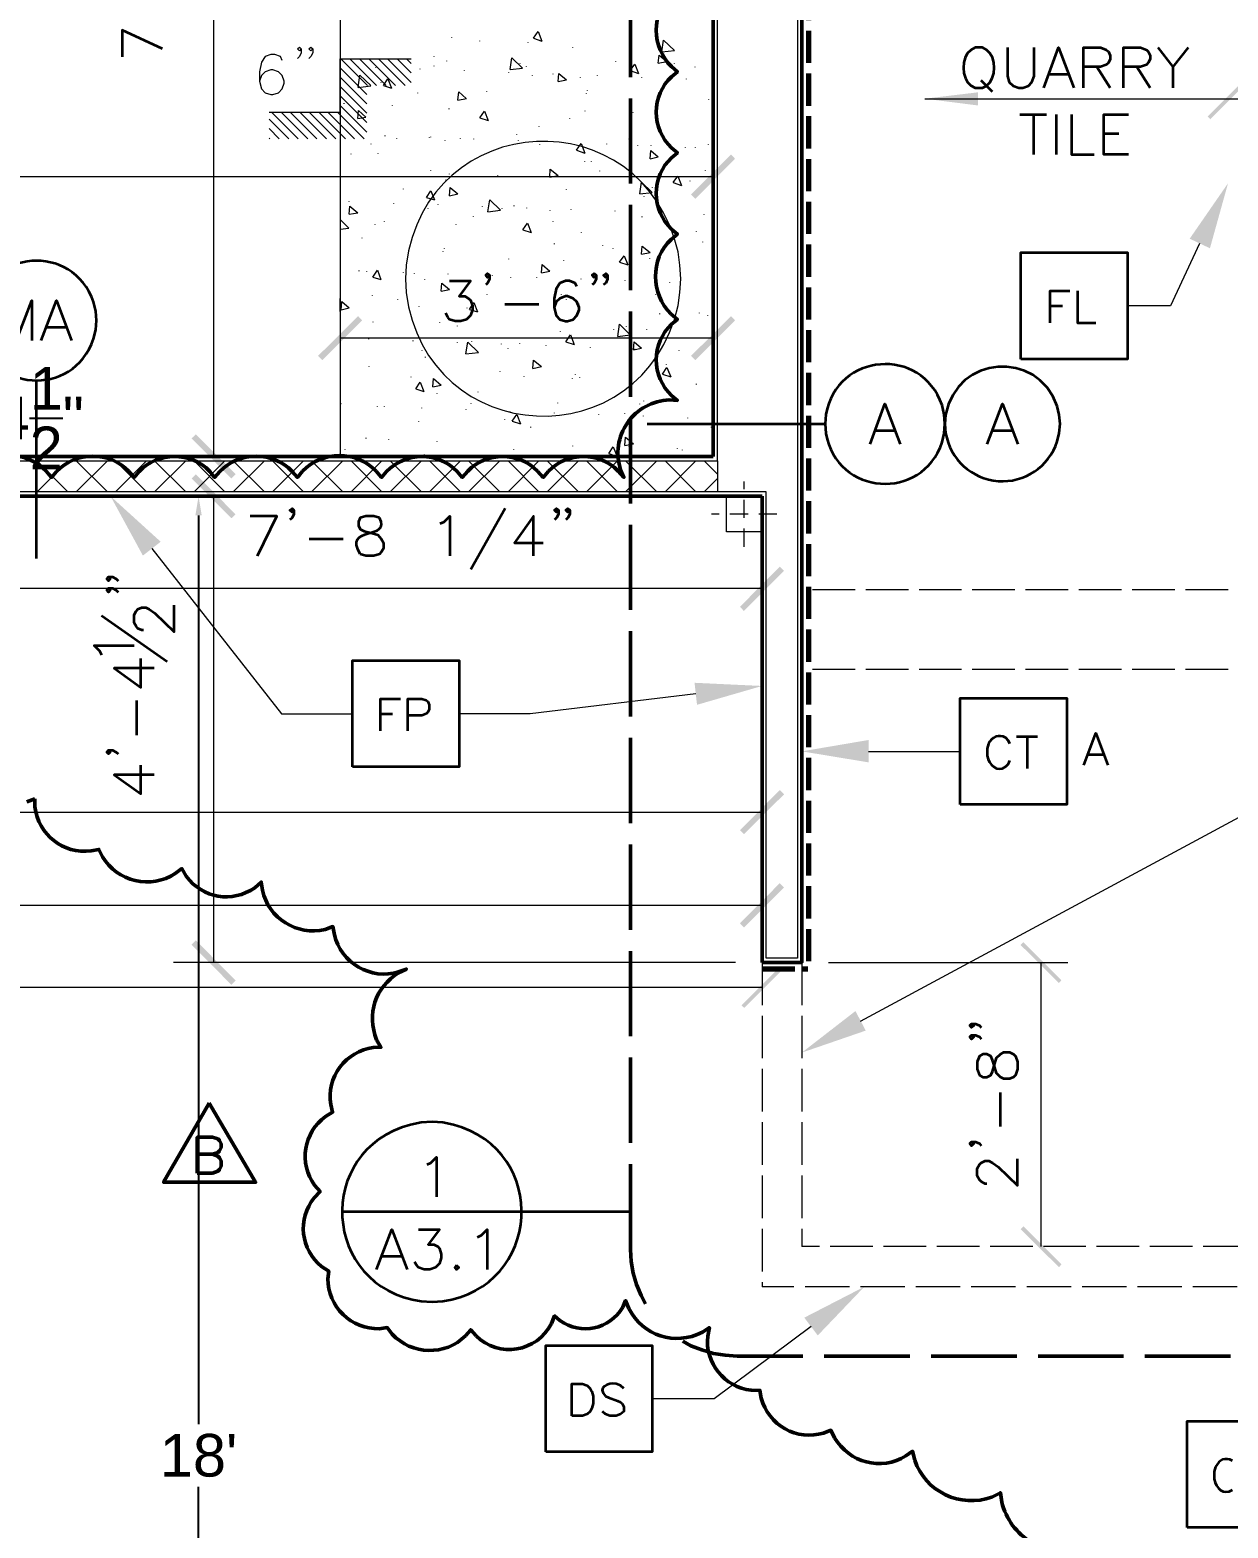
# Model space of a CAD drawing. Header units: inches. Extents: x 5 to 516, y -193 to 129.
# Drawn here: x 210.75 to 221.99, y 47.3 to 61.36 of the extents above; entities that cross this region are included whole.
import ezdxf

# ---------------------------------------------------------------- set-up
doc = ezdxf.new("R2010")
doc.units = ezdxf.units.IN
doc.header["$MEASUREMENT"] = 0
doc.linetypes.add('PDF_IMPORT', pattern=[1, 0.8, -0.2])
for name, color, linetype in [('Highlight', 210, 'Continuous'), ('PDF2_Geometry', 7, 'Continuous'), ('PDF2_Solid Fills', 7, 'Continuous')]:
    doc.layers.add(name, color=color, linetype=linetype)
doc.styles.get("Standard").update_dxf_attribs({"font": 'arial.ttf'})
doc.dimstyles.get("Standard").update_dxf_attribs({"dimtxt": 0.4, "dimasz": 0.18, "dimexe": 0.18, "dimexo": 0.0625, "dimgap": 0.09, "dimtad": 0, "dimtih": 1, "dimtoh": 1, "dimdec": 4, "dimlfac": 12, "dimzin": 0, "dimdsep": 46, "dimlunit": 4, "dimtxsty": 'Standard', "dimcen": 0.09, "dimadec": 3, "dimazin": 0, "dimtfac": 1, "dimtdec": 4, "dimtofl": 0, "dimtmove": 0, "dimatfit": 3, "dimfxl": 1, "dimtolj": 1, "dimtzin": 0, "dimarcsym": 0})

# ---------------------------------------------------------------- blocks, each defined once
blk = doc.blocks.new('*D99')
at = {"layer": 'Defpoints', "color": 0, "transparency": 16777216}
for p in [(211.267, 56.983), (212.331, 56.983), (212.331, 38.983)]:
    blk.add_point(p, dxfattribs=at)
at = {"layer": 'Highlight', "color": 0, "lineweight": -2, "transparency": 16777216}
for p, q in [((211.33, 56.983), (212.511, 56.983)), ((212.331, 56.803), (212.331, 48.278)), ((212.331, 39.163), (212.331, 47.689)), ((212.394, 38.983), (212.511, 38.983))]:
    blk.add_line(p, q, dxfattribs=at)
at = {"layer": 'Highlight', "color": 0, "transparency": 16777216}
for points in [[(212.301, 56.803), (212.361, 56.803), (212.331, 56.983)], [(212.301, 39.163), (212.361, 39.163), (212.331, 38.983)]]:
    blk.add_solid(points, dxfattribs=at)
at = {"layer": 'Highlight', "color": 0, "transparency": 16777216, "insert": (212.331, 47.983), "char_height": 0.4, "attachment_point": 5}
blk.add_mtext("\\A1;18'", dxfattribs=at)
blk = doc.blocks.new('*D100')
at = {"layer": 'Defpoints', "color": 0, "transparency": 16777216}
for p in [(210.191, 57.357), (210.191, 57.357), (210.191, 56.983)]:
    blk.add_point(p, dxfattribs=at)
at = {"layer": 'Highlight', "color": 0, "lineweight": -2, "transparency": 16777216}
for p, q in [((210.191, 57.537), (210.191, 57.717)), ((210.191, 57.717), (210.371, 57.717)), ((210.253, 57.357), (210.371, 57.357)), ((210.253, 56.983), (210.371, 56.983)), ((210.191, 56.803), (210.191, 56.623))]:
    blk.add_line(p, q, dxfattribs=at)
at = {"layer": 'Highlight', "color": 0, "transparency": 16777216}
for points in [[(210.161, 57.537), (210.221, 57.537), (210.191, 57.357)], [(210.161, 56.803), (210.221, 56.803), (210.191, 56.983)]]:
    blk.add_solid(points, dxfattribs=at)
at = {"layer": 'Highlight', "color": 0, "transparency": 16777216, "insert": (210.845, 57.717), "char_height": 0.4, "attachment_point": 5}
blk.add_mtext('\\A1;4{\\H1x;\\S1/2;}"', dxfattribs=at)

msp = doc.modelspace()

# ---------------------------------------------------------------- hatches: boundary and pattern name
at = {"layer": 'PDF2_Solid Fills', "transparency": 33554559}
for points in [[(221.8253487, 60.520082), (222.1853476, 60.8800796), (222.1586809, 60.9034129), (221.8020153, 60.5467487)], [(213.8653464, 58.633416), (213.8286797, 58.673416), (213.8286778, 58.6734144), (213.4520111, 58.300081), (213.4920111, 58.260081), (213.492013, 58.2600827)], [(217.4120115, 52.9767485), (217.4486781, 52.9367485), (217.44868, 52.9367501), (217.8253467, 53.3134168), (217.7853467, 53.3534168), (217.7853448, 53.3534152)]]:
    msp.add_hatch(color=256, dxfattribs=at).paths.add_polyline_path(points)

# ---------------------------------------------------------------- linework, layer by layer
at = {"layer": 'PDF2_Geometry', "lineweight": 9}
for points in [[(193.2120109, 57.3167486), (217.2020132, 57.3167486), (217.2020132, 64.4000825), (199.7420115, 64.4000825), (199.7420115, 82.3600838)], [(217.9520099, 64.1200803), (217.9520099, 52.6500782), (217.6586766, 52.6500782), (217.6586766, 57.0234136), (193.2120079, 57.0234136)], [(217.2020098, 57.3167486), (217.2020098, 57.0234152)]]:
    msp.add_lwpolyline(points, dxfattribs=at)
at = {"layer": 'PDF2_Geometry', "linetype": 'PDF_IMPORT', "lineweight": 50, "ltscale": 1}
msp.add_lwpolyline([(216.3853458, 49.9167473), (216.3853458, 70.0434164)], dxfattribs=at)
at = {"layer": 'PDF2_Geometry', "lineweight": 50}
for points in [[(217.992015, 68.546749), (217.5553483, 68.546749), (217.5553483, 64.160082), (217.992015, 64.160082), (217.992015, 52.6100815), (217.6186817, 52.6100815)], [(217.1586816, 57.3567503), (217.1586816, 64.3600841)], [(193.2120109, 57.3567503), (217.15868, 57.3567503)], [(210.9986775, 57.2167475), (210.952011, 57.1600815), (210.9020113, 57.2200807)], [(211.7720116, 57.2167475), (211.7253443, 57.1600815), (211.6786778, 57.2167475)], [(215.6153449, 57.2200807), (215.5653452, 57.1600815), (215.5120115, 57.2200807)], [(217.6186765, 56.9834152), (193.2120075, 56.9834152)], [(217.6186765, 52.6100832), (217.6186765, 56.9834169)], [(210.7186778, 54.116748), (210.7953448, 54.1434136)], [(210.7953456, 54.1434153), (210.7953456, 54.0700819)], [(212.8586791, 53.3100819), (212.9186792, 53.3634152), (212.9320124, 53.2867485)], [(213.5186792, 52.9200818), (213.5920125, 52.9467484), (213.6053459, 52.8700818)], [(217.992015, 52.6100832), (217.6186817, 52.6100832)], [(214.2086792, 52.5200818), (214.2820124, 52.5467485), (214.2086792, 52.5134151)], [(212.3186815, 50.6334154), (212.3186815, 50.9700821), (212.4620149, 50.9700821), (212.5120149, 50.9534154), (212.5286815, 50.9400821), (212.5420149, 50.9067487), (212.5420149, 50.8734154), (212.5286815, 50.8434154), (212.5120149, 50.8267487), (212.4620149, 50.8100821), (212.3186815, 50.8100821)], [(212.4620124, 50.8100817), (212.5120124, 50.793415), (212.5286791, 50.7767483), (212.5420124, 50.7467483), (212.5420124, 50.6967483), (212.5286791, 50.6667483), (212.5120124, 50.6500816), (212.4620124, 50.633415), (212.3186791, 50.633415)], [(216.3853458, 49.9167473), (216.3920125, 49.803414), (216.4086791, 49.6934139), (216.4420125, 49.5867473), (216.4853458, 49.4834139), (216.5253458, 49.4067473)], [(216.3120129, 49.376748), (216.3386793, 49.4367482), (216.3686794, 49.3634148)], [(215.6420126, 49.223415), (215.6720126, 49.2934147), (215.7220127, 49.2500814)], [(214.835346, 49.106748), (214.8853461, 49.1634149), (214.9353458, 49.106748)], [(216.8753496, 49.0567483), (216.9520163, 49.013415), (217.0553496, 48.973415), (217.1620163, 48.9400816), (217.2720163, 48.923415), (217.3853497, 48.9167483)], [(217.0586793, 49.1400816), (217.1253462, 49.1834149), (217.1086794, 49.1034148)], [(218.9686793, 47.9800813), (219.0320127, 48.0234145), (219.0520127, 47.9400812)]]:
    msp.add_lwpolyline(points, dxfattribs=at)
at = {"layer": 'PDF2_Geometry', "lineweight": 15}
for points in [[(212.4720154, 64.3600807), (212.4720154, 57.3567469)], [(214.7086828, 61.2834135), (214.7086828, 61.2867469)], [(215.4753471, 61.2800845), (215.5186804, 61.3434179), (215.5520137, 61.2534179)], [(213.2953458, 61.180081), (213.2786791, 61.1634143), (213.2586791, 61.180081), (213.2786791, 61.1967477), (213.2953458, 61.180081), (213.2953458, 61.1434143), (213.2786791, 61.110081), (213.2586791, 61.090081)], [(213.4020149, 61.180081), (213.3853483, 61.1634143), (213.3653483, 61.180081), (213.3853483, 61.1967477), (213.4020149, 61.180081), (213.4020149, 61.1434143), (213.3853483, 61.110081), (213.3653483, 61.090081)], [(214.9720156, 61.2534181), (214.9720156, 61.2567515)], [(215.4253441, 61.2400853), (215.4253441, 61.2434187)], [(215.4753454, 61.2800837), (215.5520121, 61.253417)], [(215.8420108, 61.1934138), (215.8420108, 61.1967471)], [(216.6486786, 61.213413), (216.6486786, 61.2167463)], [(216.6786808, 61.1534154), (216.7986808, 61.1667487)], [(216.6786835, 61.1534143), (216.6953502, 61.2634143), (216.7986835, 61.1667477)], [(213.1153463, 61.0734187), (213.0986797, 61.1100853), (213.0453463, 61.126752), (213.0086797, 61.126752), (212.9553463, 61.1100853), (212.922013, 61.056752), (212.902013, 60.966752), (212.902013, 60.876752), (212.922013, 60.806752), (212.9553463, 60.7700853), (213.0086797, 60.7534186), (213.0286797, 60.7534186), (213.082013, 60.7700853), (213.1153463, 60.806752), (213.1353463, 60.8600853), (213.1353463, 60.876752), (213.1153463, 60.9300853), (213.082013, 60.966752), (213.0286797, 60.9834186), (213.0086797, 60.9834186), (212.9553463, 60.966752), (212.922013, 60.9300853), (212.902013, 60.876752)], [(212.9920146, 60.5867514), (213.6586813, 60.5867514), (213.6586813, 61.0867514), (214.3253481, 61.0867514)], [(213.9086814, 60.7534181), (213.6586813, 61.0034181)], [(213.9153478, 60.8367514), (213.6653477, 61.0867514)], [(214.0020109, 60.8367514), (213.7520109, 61.0867514)], [(213.825348, 61.0167509), (213.825348, 61.0200842)], [(214.0920106, 60.8367514), (213.8420106, 61.0867514)], [(214.1786806, 60.8367514), (213.9286806, 61.0867514)], [(213.9953445, 61.0034181), (213.9953445, 61.0067514)], [(214.2686803, 60.8367514), (214.0186803, 61.0867514)], [(214.3253481, 60.8667468), (214.105348, 61.0867468)], [(214.3253481, 60.9567533), (214.1953481, 61.0867533)], [(214.3253481, 61.0434165), (214.2820147, 61.0867498)], [(214.5420161, 61.1100804), (214.5420161, 61.1134138)], [(214.5420161, 61.0200807), (214.5420161, 61.023414)], [(214.6620112, 61.0667523), (214.6620112, 61.0700856)], [(215.2553435, 60.9867476), (215.2720102, 61.0967477), (215.3720102, 61.000081)], [(215.3486771, 61.0400867), (215.3486771, 61.04342)], [(215.4086815, 61.0134143), (215.4086815, 61.0167476)], [(216.2453447, 61.0600791), (216.2453447, 61.0634124)], [(216.3820108, 60.9767501), (216.4253442, 61.0367501), (216.4586775, 60.9500834)], [(216.6453485, 61.0467533), (216.6520152, 61.12342), (216.7253485, 61.06342)], [(216.6453488, 61.0467463), (216.7253488, 61.063413)], [(216.7986759, 61.0434165), (216.7986759, 61.0467498)], [(216.9920149, 61.0100845), (216.9920149, 61.0134178)], [(213.9086814, 60.6667482), (213.6586813, 60.9167482)], [(213.8286805, 60.8200842), (213.8453472, 60.9334176), (213.9486806, 60.8367509)], [(214.0453459, 60.863417), (214.0453459, 60.8667503)], [(214.0653467, 60.8367522), (214.10868, 60.9000856), (214.1420134, 60.8134189)], [(214.4120112, 60.9900853), (214.4120112, 60.9934186)], [(214.8253481, 60.9734159), (214.8253481, 60.9767493)], [(215.2420148, 60.9600831), (215.2420148, 60.9634165)], [(215.2553476, 60.9867487), (215.3720143, 61.0000821)], [(215.4653425, 60.9267512), (215.4653425, 60.9300845)], [(215.6586815, 60.9434138), (215.6586815, 60.9467471)], [(215.705346, 60.8734135), (215.7120127, 60.9500802), (215.785346, 60.8900802)], [(215.7053463, 60.87342), (215.7853463, 60.8900867)], [(215.9153479, 60.9100818), (215.9153479, 60.9134151)], [(216.0753482, 60.930081), (216.0753482, 60.9334143)], [(216.3820092, 60.9767457), (216.4586759, 60.9500791)], [(216.4920149, 60.9134184), (216.4920149, 60.9167517)], [(216.9086816, 60.896749), (216.9086816, 60.9000823)], [(213.9086814, 60.5767484), (213.6586813, 60.8267484)], [(213.9086814, 60.4900853), (213.6586813, 60.7400853)], [(213.8286778, 60.820082), (213.9486778, 60.8334154)], [(214.0653451, 60.8367514), (214.1420117, 60.8134181)], [(214.3886822, 60.7667509), (214.3886822, 60.7700842)], [(214.7653435, 60.7000804), (214.7720102, 60.7767471), (214.8420102, 60.7167471)], [(215.035343, 60.7800837), (215.035343, 60.783417)], [(215.9720157, 60.7634143), (215.9720157, 60.7667476)], [(215.9820119, 60.7900867), (215.9820119, 60.79342)], [(213.2653436, 60.3367514), (213.0153436, 60.5867514)], [(213.3553434, 60.3367514), (213.1053434, 60.5867514)], [(213.4420133, 60.3367514), (213.1920133, 60.5867514)], [(213.532013, 60.3367514), (213.282013, 60.5867514)], [(213.6186762, 60.3367514), (213.3686762, 60.5867514)], [(213.7086827, 60.3367514), (213.4586827, 60.5867514)], [(213.7953459, 60.3367514), (213.5453458, 60.5867514)], [(213.8853456, 60.3367514), (213.6353456, 60.5867514)], [(213.9086814, 60.4000855), (213.6586813, 60.6500856)], [(213.6986797, 60.6667482), (213.6986797, 60.6700815)], [(213.8253478, 60.5267473), (213.8320144, 60.603414), (213.9020144, 60.5400807)], [(214.152015, 60.6500856), (214.152015, 60.6534189)], [(214.6820104, 60.6167468), (214.6820104, 60.6200801)], [(214.7653438, 60.7000801), (214.8453438, 60.7167468)], [(214.9720104, 60.5334143), (215.0153438, 60.5967476), (215.0486771, 60.5100809)], [(215.9586829, 60.5967476), (215.9586829, 60.6000809)], [(216.4086816, 60.580085), (216.4086816, 60.5834183)], [(217.1186765, 60.7034167), (217.1186765, 60.7067501)], [(219.145349, 60.7134129), (223.2553495, 60.7134129)], [(213.1786805, 60.3367514), (212.9920138, 60.5200847)], [(213.825348, 60.5267471), (213.9020147, 60.5400804)], [(214.9720156, 60.5334135), (215.0486823, 60.5100801)], [(215.5286834, 60.4534167), (215.5286834, 60.45675)], [(215.8153452, 60.5267471), (215.8153452, 60.5300804)], [(216.622013, 60.5467462), (216.622013, 60.5500796)], [(213.0886808, 60.3367514), (212.9920141, 60.4334181)], [(212.998681, 60.3367514), (212.9920144, 60.3434181)], [(213.6653477, 60.3767498), (213.6653477, 60.3800831)], [(214.0820144, 60.363417), (214.0820144, 60.3667503)], [(214.1920134, 60.3367514), (214.1920134, 60.3400847)], [(214.4986811, 60.3467476), (214.4986811, 60.3500809)], [(214.5120139, 60.353414), (214.5120139, 60.3567473)], [(214.6453486, 60.320082), (214.6453486, 60.3234153)], [(214.7886795, 60.3367514), (214.7886795, 60.3400847)], [(214.9153478, 60.3334148), (214.9153478, 60.3367481)], [(215.3186818, 60.37342), (215.3186818, 60.3767533)], [(215.3320145, 60.3167522), (215.3320145, 60.3200855)], [(215.7486812, 60.3034194), (215.7486812, 60.3067527)], [(216.372013, 60.3334148), (216.372013, 60.3367481)], [(213.7620139, 60.1934137), (213.7620139, 60.196747)], [(213.9520095, 60.28675), (213.9520095, 60.2900834)], [(214.0153437, 60.1967503), (214.0153437, 60.2000836)], [(215.5320132, 60.2834134), (215.5320132, 60.2867468)], [(215.8786794, 60.2300823), (215.955346, 60.2034156)], [(215.878681, 60.2300831), (215.9220143, 60.2934164), (215.9553477, 60.2034164)], [(216.1620114, 60.28675), (216.1620114, 60.2900834)], [(216.4520097, 60.2700806), (216.4520097, 60.273414)], [(216.5686816, 60.150079), (216.5753482, 60.2267457), (216.6453483, 60.1667457)], [(216.5686819, 60.1500855), (216.6453485, 60.1667522)], [(216.5786781, 60.2700806), (216.5786781, 60.273414)], [(216.9020152, 60.253418), (216.9020152, 60.2567514)], [(216.9953448, 60.2567479), (216.9953448, 60.2600812)], [(217.1153467, 60.2800836), (217.1153467, 60.283417)], [(214.5120139, 60.03675), (214.5120139, 60.0400833)], [(215.6286758, 59.9767527), (215.6320091, 60.0534194), (215.7053425, 59.9934194)], [(215.9553463, 60.1234199), (215.9553463, 60.1267533)], [(216.0186805, 60.1234199), (216.0186805, 60.1267533)], [(216.0953474, 60.0334134), (216.0953474, 60.0367468)], [(217.0886811, 60.03675), (217.0886811, 60.0400833)], [(217.1586816, 59.9800823), (199.7020135, 59.9800823)], [(214.652015, 59.9500801), (214.652015, 59.9534134)], [(214.6853467, 59.8034129), (214.6920134, 59.8800795), (214.7653467, 59.8200795)], [(214.685347, 60.0067478), (214.685347, 60.0100812)], [(215.1386823, 59.993415), (215.1386823, 59.9967484)], [(215.6286793, 59.9767457), (215.705346, 59.9934123)], [(216.4720116, 59.8200809), (216.4886783, 59.9300809), (216.5886783, 59.8334142)], [(216.5920108, 59.8800795), (216.5920108, 59.8834129)], [(216.7853431, 59.9267511), (216.8620098, 59.9000844)], [(216.7853447, 59.9267486), (216.8286781, 59.9867486), (216.8620114, 59.900082)], [(216.9453502, 59.9400839), (216.9453502, 59.9434172)], [(213.7453445, 59.7467516), (213.7453445, 59.7500849)], [(214.2553475, 59.8634169), (214.2553475, 59.8667503)], [(214.468679, 59.78675), (214.5453456, 59.7634167)], [(214.4686806, 59.7867508), (214.5120139, 59.8500841), (214.5453473, 59.7634175)], [(214.685347, 59.8034194), (214.765347, 59.820086)], [(215.0453451, 59.6534142), (215.0653451, 59.7634142), (215.1653451, 59.6667475)], [(215.785343, 59.8600803), (215.785343, 59.8634137)], [(216.4720157, 59.820082), (216.5886824, 59.8334153)], [(216.5120141, 59.7934164), (216.5120141, 59.7967497)], [(213.7453442, 59.6300866), (213.7520109, 59.7067532), (213.8253442, 59.6434199)], [(213.7453445, 59.6300795), (213.8253445, 59.6434128)], [(214.1620112, 59.7300822), (214.1620112, 59.7334156)], [(214.4853484, 59.6834175), (214.4853484, 59.6867508)], [(214.5786779, 59.7167494), (214.5786779, 59.7200828)], [(214.9120113, 59.6067505), (214.9120113, 59.6100838)], [(214.9953446, 59.7000801), (214.9953446, 59.7034134)], [(215.045346, 59.6534153), (215.165346, 59.6667486)], [(215.1786807, 59.6800809), (215.1786807, 59.6834142)], [(215.2920162, 59.7067532), (215.2920162, 59.7100866)], [(215.4120113, 59.6867473), (215.4120113, 59.6900806)], [(215.6320091, 59.6634183), (215.6320091, 59.6667516)], [(215.828678, 59.6700847), (215.828678, 59.673418)], [(216.2420149, 59.6567519), (216.2420149, 59.6600852)], [(216.4953447, 59.6034139), (216.4953447, 59.6067473)], [(216.6586816, 59.6400825), (216.6586816, 59.6434158)], [(217.0753483, 59.6234199), (217.0753483, 59.6267532)], [(217.1586816, 59.7300822), (217.1586816, 59.6067489)], [(213.6586813, 59.5800849), (213.7420147, 59.5000849)], [(213.6586813, 59.4900852), (213.7420147, 59.5000852)], [(213.9886781, 59.5300836), (213.9886781, 59.5334169)], [(214.075348, 59.560079), (214.075348, 59.5634123)], [(214.7486812, 59.5334134), (214.7486812, 59.5367467)], [(215.3753444, 59.4834128), (215.4186777, 59.5467462), (215.452011, 59.4567462)], [(215.3753495, 59.4834188), (215.4520162, 59.4567521)], [(215.6586815, 59.5567492), (215.6586815, 59.5600825)], [(215.9253441, 59.4567532), (215.9253441, 59.4600865)], [(217.0053477, 59.4667494), (217.0053477, 59.4700828)], [(213.8653464, 59.4034153), (213.8653464, 59.4067486)], [(215.6720143, 59.3500841), (215.6720143, 59.3534174)], [(216.1253496, 59.3334147), (216.1253496, 59.3367481)], [(216.488678, 59.2534148), (216.4953447, 59.3300815), (216.5686781, 59.2700815)], [(217.0620155, 59.3667467), (217.0620155, 59.37008)], [(218.5420164, 52.0600818), (224.3220169, 55.170082), (224.3253501, 59.3300824)], [(221.7253459, 59.3534173), (221.4520126, 58.7700839), (221.0486792, 58.7700839)], [(214.6253494, 59.2800836), (214.6253494, 59.2834169)], [(214.6386822, 59.3067491), (214.6386822, 59.3100825)], [(215.2420148, 59.2067498), (215.2420148, 59.2100831)], [(215.7586774, 59.193417), (215.7586774, 59.1967503)], [(216.2220157, 59.3034159), (216.2220157, 59.3067493)], [(216.2820133, 59.1800808), (216.3586799, 59.1534142)], [(216.2820149, 59.1800818), (216.3253482, 59.2400818), (216.3586816, 59.1534151)], [(216.4886783, 59.253418), (216.5686783, 59.2700846)], [(216.5653453, 59.2134162), (216.5653453, 59.2167495)], [(216.8320103, 58.7734171), (216.848677, 58.8967505), (216.8553437, 59.0234171), (216.848677, 59.1500838), (216.8320103, 59.2767505)], [(213.8386808, 59.0967475), (213.8386808, 59.1000808)], [(213.9086814, 59.0900811), (213.9086814, 59.0934144)], [(213.9653423, 59.0400831), (214.042009, 59.0167498)], [(213.965344, 59.0400839), (214.0086773, 59.1034173), (214.0420106, 59.0167506)], [(214.2553475, 59.0834147), (214.2553475, 59.086748)], [(214.2786767, 59.1500838), (214.2720101, 59.0234171), (214.2786767, 58.8967505)], [(214.35868, 59.0734151), (214.35868, 59.0767484)], [(214.6720142, 59.0667487), (214.6720142, 59.070082)], [(215.0886809, 59.0500827), (215.0886809, 59.0534161)], [(215.262014, 59.0367499), (215.262014, 59.0400833)], [(215.5053476, 59.0367499), (215.5053476, 59.0400833)], [(215.5486758, 59.0800815), (215.6286758, 59.0967482)], [(215.5486823, 59.0800818), (215.555349, 59.1567484), (215.6286823, 59.0967484)], [(214.4553462, 59.0167507), (214.4553462, 59.0200841)], [(214.6086798, 58.9067487), (214.6153465, 58.9834154), (214.6853465, 58.9234154)], [(214.6086801, 58.9067484), (214.6853467, 58.9234151)], [(215.9220143, 59.0200839), (215.9220143, 59.0234173)], [(216.1653479, 59.0200839), (216.1653479, 59.0234173)], [(216.3353444, 59.0067478), (216.3353444, 59.0100811)], [(216.6186764, 59.0067478), (216.6186764, 59.0100811)], [(216.7520111, 58.9900818), (216.7520111, 58.9934151)], [(213.6586813, 58.7167494), (213.6586813, 58.8400827)], [(213.6686773, 58.7334156), (213.6753439, 58.8100823), (213.745344, 58.7500823)], [(213.9620125, 58.8634169), (213.9620125, 58.8667502)], [(214.2020096, 58.8300815), (214.2020096, 58.8334148)], [(214.402015, 58.7600843), (214.402015, 58.7634177)], [(214.8720145, 58.7367494), (214.9153478, 58.8000827), (214.9486812, 58.713416)], [(215.0386796, 58.8767496), (215.0386796, 58.880083)], [(215.7353485, 58.8767496), (215.7353485, 58.880083)], [(215.785343, 58.8267483), (215.785343, 58.8300816)], [(215.8986785, 58.7900831), (215.8986785, 58.7934164)], [(216.622013, 58.8734164), (216.622013, 58.8767498)], [(217.1586816, 58.7167494), (217.1586816, 58.8400827)], [(213.6686775, 58.7334153), (213.7453442, 58.750082)], [(213.9686789, 58.61675), (213.9686789, 58.6200834)], [(214.5953473, 58.6134168), (214.5953473, 58.6167502)], [(214.8520137, 58.7467481), (214.8520137, 58.7500815)], [(214.8720129, 58.7367485), (214.9486796, 58.7134152)], [(216.6586816, 58.693417), (216.6586816, 58.6967503)], [(217.0320133, 58.7000834), (217.0320133, 58.7034167)], [(217.1086803, 58.676751), (217.1086803, 58.6800843)], [(214.762014, 58.5800815), (214.762014, 58.5834148)], [(215.7286821, 58.5267503), (215.7286821, 58.5300836)], [(215.7786783, 58.4334148), (215.8220116, 58.4967481), (215.8553449, 58.4067481)], [(216.2286821, 58.5467495), (216.2286821, 58.5500828)], [(216.2653439, 58.4834153), (216.3820106, 58.4967487)], [(216.2653466, 58.4834141), (216.2820133, 58.5967475), (216.3820133, 58.4967474)], [(216.3453474, 58.5734151), (216.3453474, 58.5767484)], [(216.5386797, 58.5467495), (216.5386797, 58.5500828)], [(217.1586816, 58.4667493), (213.6586813, 58.4667493)], [(213.9286806, 58.4567497), (213.9286806, 58.4600831)], [(214.3453473, 58.4400838), (214.3453473, 58.4434171)], [(214.4286806, 58.350084), (214.4286806, 58.3534174)], [(214.762014, 58.4234144), (214.762014, 58.4267477)], [(214.8386801, 58.3200808), (214.8586801, 58.4300808), (214.9586801, 58.3334141)], [(214.8386809, 58.3200818), (214.9586809, 58.3334152)], [(214.8953487, 58.4334174), (214.8953487, 58.4367507)], [(215.1753441, 58.4100816), (215.1753441, 58.4134149)], [(215.2353484, 58.3700832), (215.2353484, 58.3734165)], [(215.3453473, 58.416748), (215.3453473, 58.4200813)], [(215.5920108, 58.3934156), (215.5920108, 58.3967489)], [(215.7786834, 58.4334174), (215.8553501, 58.4067507)], [(216.0086775, 58.3800828), (216.0086775, 58.3834161)], [(216.4120111, 58.3567507), (216.4186778, 58.4334174), (216.4886778, 58.3734174)], [(216.4120114, 58.3567504), (216.488678, 58.3734171)], [(216.4253442, 58.3634168), (216.4253442, 58.3667501)], [(216.8420109, 58.350084), (216.8420109, 58.3534174)], [(217.1520152, 58.3634168), (217.1520152, 58.3667501)], [(213.9320104, 58.1967501), (213.9320104, 58.2000835)], [(214.4620126, 58.2867499), (214.4620126, 58.2900832)], [(215.4686788, 58.1834176), (215.4753454, 58.2600843), (215.5486788, 58.2000843)], [(215.468679, 58.1834173), (215.5486791, 58.200084)], [(216.6853455, 58.1300837), (216.7253455, 58.1900837), (216.7620122, 58.1034171)], [(216.7220157, 58.2200825), (216.7220157, 58.2234159)], [(214.3253481, 58.100084), (214.3253481, 58.1034173)], [(214.3686779, 57.9900825), (214.4120112, 58.0534158), (214.4453445, 57.9667492)], [(214.5286763, 58.0100845), (214.5353429, 58.0867512), (214.6086763, 58.0267512)], [(215.1620113, 58.150082), (215.1620113, 58.1534153)], [(215.3853457, 58.1034172), (215.3853457, 58.1067505)], [(215.838681, 58.0867512), (215.838681, 58.0900845)], [(215.8686764, 58.1234164), (215.8686764, 58.1267497)], [(215.9086815, 58.0967474), (215.9086815, 58.1000807)], [(216.6853472, 58.1300828), (216.7620138, 58.1034161)], [(216.7453447, 58.1467488), (216.7453447, 58.1500821)], [(214.3686762, 57.9900817), (214.4453429, 57.9667483)], [(214.5286833, 58.0100843), (214.6086833, 58.0267509)], [(214.5686817, 57.9467501), (214.5686817, 57.9500834)], [(214.9553462, 57.9600829), (214.9553462, 57.9634162)], [(217.0053477, 58.0334166), (217.0053477, 58.03675)], [(213.6586813, 57.8600836), (213.6686813, 57.8534169)], [(213.6586813, 57.850084), (213.6686813, 57.8534173)], [(214.0086773, 57.823415), (214.0086773, 57.8267483)], [(214.075348, 57.8267482), (214.075348, 57.8300815)], [(214.425344, 57.8100822), (214.425344, 57.8134155)], [(214.8420107, 57.7934162), (214.8420107, 57.7967496)], [(214.8886823, 57.850084), (214.8886823, 57.8534173)], [(215.2553476, 57.7767502), (215.2553476, 57.7800836)], [(215.7020097, 57.8567504), (215.7020097, 57.8600837)], [(215.8786794, 57.773417), (215.8786794, 57.7767504)], [(216.4720157, 57.8467474), (216.4720157, 57.8500807)], [(216.5086775, 57.8767496), (216.5086775, 57.8800829)], [(214.3986784, 57.6834173), (214.3986784, 57.6867506)], [(215.2053462, 57.7034165), (215.2053462, 57.7067498)], [(215.2753468, 57.6867505), (215.3520135, 57.6634172)], [(215.2753484, 57.6867479), (215.3186818, 57.7500813), (215.3520151, 57.6634146)], [(215.4486799, 57.6300827), (215.4486799, 57.6334161)], [(215.6720143, 57.7634141), (215.6720143, 57.7667474)], [(216.088681, 57.7467481), (216.088681, 57.7500814)], [(216.3320146, 57.7600842), (216.3320146, 57.7634176)], [(216.5053477, 57.7334153), (216.5053477, 57.7367486)], [(216.9220144, 57.7167493), (216.9220144, 57.7200826)], [(217.1453488, 57.6300827), (217.1453488, 57.6334161)], [(213.9053448, 57.5267502), (213.9053448, 57.5300835)], [(214.1153464, 57.513414), (214.1153464, 57.5167474)], [(214.5686817, 57.496748), (214.5686817, 57.5000814)], [(216.3320144, 57.4600831), (216.338681, 57.5367498), (216.4120144, 57.4767498)], [(213.0586786, 57.3567503), (212.0953452, 57.3567503)], [(213.6853469, 57.3700831), (213.6853469, 57.3734165)], [(213.7053461, 57.4234143), (213.7053461, 57.4267476)], [(214.4520096, 57.3734163), (214.4520096, 57.3767497)], [(215.2886796, 57.4200845), (215.2886796, 57.4234178)], [(215.3986785, 57.3567501), (215.3986785, 57.3634167), (215.4053452, 57.3567501)], [(215.8420108, 57.4534165), (215.8420108, 57.4567498)], [(216.035343, 57.3667499), (216.035343, 57.3700833)], [(216.1820105, 57.3834159), (216.2586772, 57.3567492)], [(216.1820157, 57.3834167), (216.2220157, 57.4467501), (216.2586824, 57.3567501)], [(216.3320146, 57.4600829), (216.4120146, 57.4767495)], [(216.372013, 57.4467501), (216.372013, 57.4500834)], [(216.8253483, 57.4300807), (216.8253483, 57.433414)], [(216.872013, 57.4167479), (216.872013, 57.4200812)], [(216.9753456, 57.3667499), (216.9753456, 57.3700833)], [(211.1053432, 57.023417), (210.8153432, 57.3167503)], [(210.8153448, 57.023417), (211.1053448, 57.3167503)], [(211.1820101, 57.023417), (211.4753435, 57.3167503)], [(211.4753451, 57.023417), (211.1820118, 57.3167503)], [(211.8420105, 57.023417), (211.5520104, 57.3167503)], [(211.5520121, 57.023417), (211.8420121, 57.3167503)], [(211.9186774, 57.023417), (212.2120108, 57.3167503)], [(212.2120124, 57.023417), (211.918679, 57.3167503)], [(212.5786777, 57.023417), (212.2886777, 57.3167503)], [(212.2886793, 57.023417), (212.5786794, 57.3167503)], [(212.6553447, 57.023417), (212.948678, 57.3167503)], [(212.9486797, 57.023417), (212.6553463, 57.3167503)], [(213.315345, 57.023417), (213.025345, 57.3167503)], [(213.0253466, 57.023417), (213.3153466, 57.3167503)], [(213.3920119, 57.023417), (213.6853453, 57.3167503)], [(213.6853469, 57.023417), (213.3920136, 57.3167503)], [(214.0520123, 57.023417), (213.7620122, 57.3167503)], [(213.7620139, 57.023417), (214.0520139, 57.3167503)], [(214.1286792, 57.023417), (214.4220126, 57.3167503)], [(214.4220142, 57.023417), (214.1286808, 57.3167503)], [(214.7886795, 57.023417), (214.4986795, 57.3167503)], [(214.4986811, 57.023417), (214.7886812, 57.3167503)], [(214.8653465, 57.023417), (215.1586798, 57.3167503)], [(215.1586815, 57.023417), (214.8653481, 57.3167503)], [(215.5253468, 57.023417), (215.2353468, 57.3167503)], [(215.2353484, 57.023417), (215.5253484, 57.3167503)], [(215.6020138, 57.023417), (215.8953471, 57.3167503)], [(215.8953487, 57.023417), (215.6020154, 57.3167503)], [(216.2620141, 57.023417), (215.9720141, 57.3167503)], [(215.9720157, 57.023417), (216.2620157, 57.3167503)], [(216.6320092, 57.023417), (216.3386759, 57.3167503)], [(216.338681, 57.023417), (216.6320144, 57.3167503)], [(216.9986813, 57.023417), (216.7086813, 57.3167503)], [(216.7086829, 57.023417), (216.998683, 57.3167503)], [(217.2020098, 57.1900837), (217.0753431, 57.3167503)], [(217.0753483, 57.023417), (217.202015, 57.1500837)], [(212.4720154, 56.9834152), (212.4720154, 52.6100815)], [(212.7220154, 56.9834152), (212.8453488, 56.9834152)], [(217.6186765, 56.7334152), (217.6186765, 55.7400818)], [(211.8920118, 56.4934148), (213.1086786, 54.9434146), (213.7753454, 54.9434146)], [(217.6186765, 56.1167498), (209.928676, 56.1167498)], [(216.9986813, 55.1300825), (215.4420146, 54.9434159), (214.7753478, 54.9434159)], [(218.6186766, 54.5900807), (219.4786767, 54.5900807)], [(217.6186765, 54.2700836), (217.6186765, 54.3934169)], [(193.2120109, 54.0200835), (217.6186799, 54.0200835)], [(217.6186765, 53.3967484), (217.6186765, 53.5200817)], [(193.2120109, 53.1467484), (217.6186799, 53.1467484)], [(217.3686765, 52.6100832), (212.0953428, 52.6100832)], [(218.242015, 52.6100832), (220.4886818, 52.6100832)], [(220.2386786, 50.316748), (220.2386786, 52.6100815)], [(217.242015, 52.3734159), (193.2120125, 52.3734159)], [(217.6186765, 52.3734159), (217.2420098, 52.3734159)], [(220.2386786, 49.9434163), (220.2386786, 50.3167496)], [(218.0786782, 49.1934162), (217.1686782, 48.5167495), (216.5886781, 48.5167495)]]:
    msp.add_lwpolyline(points, dxfattribs=at)
for points in [[(213.6586813, 64.3600807), (213.6586813, 57.3567469), (217.1586816, 57.3567469), (217.1586816, 64.3600807)], [(217.6186765, 56.9834152), (217.6186765, 56.6500818), (217.2853431, 56.6500818), (217.2853431, 56.9834152)]]:
    msp.add_lwpolyline(points, close=True, dxfattribs=at)
at = {"layer": 'PDF2_Geometry', "linetype": 'PDF_IMPORT', "lineweight": 70, "ltscale": 0.376667}
msp.add_lwpolyline([(218.0553492, 64.160082), (218.0553492, 52.6034151)], dxfattribs=at)
at = {"layer": 'PDF2_Geometry', "lineweight": 50}
for points in [[(216.7653452, 61.7900816), (216.8253449, 61.740082), (216.7686784, 61.6934147, 0.4229070575), (216.7686784, 61.0167484), (216.8253449, 60.9667478), (216.7686784, 60.9200814, 0.4269379864), (216.7686784, 60.2534147), (216.8253449, 60.2067482), (216.7686784, 60.1600817, 0.4249379159), (216.7686784, 59.4900818), (216.8253449, 59.4434153), (216.7653452, 59.393414)], [(216.7653452, 58.6934153), (216.8253449, 58.6434139), (216.7686784, 58.5967474, 0.4269379871), (216.7686784, 57.9300807), (216.8253449, 57.8834143), (216.7486783, 57.8867474, 0.5014412495), (216.292012, 57.2300821), (216.3220116, 57.1600815), (216.2686779, 57.2200807)], [(213.3053446, 57.2200807), (213.2586781, 57.1600815), (213.2086784, 57.2167475, 0.4222923335), (212.5320113, 57.2167475), (212.4820116, 57.1600815), (212.4353443, 57.2167475)], [(214.8586784, 57.2200807), (214.8053447, 57.1600815), (214.7586782, 57.2167475, 0.4204773955), (214.0953447, 57.2167475), (214.0486782, 57.1600815), (213.9986777, 57.2200807)], [(211.3220123, 53.6567485), (211.3953457, 53.6700819), (211.428679, 53.6000819, 0.4229933716), (212.1120124, 53.4434152), (212.1753457, 53.4900819), (212.2153457, 53.4200819)], [(214.0020126, 51.8834151), (214.0420125, 51.8134151), (213.9686791, 51.8100817, 0.4224806248), (213.5720125, 51.2767485), (213.5886791, 51.2034151), (213.5220126, 51.1634151, 0.4129601116), (213.4186792, 50.5200816), (213.4720125, 50.4600815), (213.4153458, 50.4000818)], [(213.4853457, 49.7567483), (213.5520124, 49.713415), (213.5453458, 49.6400817, 0.422492408), (214.0253458, 49.1734149), (214.1020125, 49.1834149), (214.1486793, 49.1234148)], [(217.5153461, 48.5967484), (217.5986794, 48.5934147), (217.6120127, 48.5200814, 0.4201498082), (218.195346, 48.1934149), (218.2653466, 48.2200813), (218.2986794, 48.1500816)], [(219.7753463, 47.5934146), (219.8553464, 47.6334147), (219.8686801, 47.5467482, 0.4290605232), (220.6186801, 47.1100815), (220.7020135, 47.1400815), (220.7153463, 47.0634146)]]:
    msp.add_lwpolyline(points, format="xyb", dxfattribs=at)
at = {"layer": 'PDF2_Geometry', "lineweight": 35}
for points in [[(211.9920145, 61.180081), (211.6153478, 61.3567477), (211.6153478, 61.1067477)], [(219.7253433, 61.1734138), (219.6886767, 61.1934138), (219.6186767, 61.1934138), (219.58201, 61.1734138), (219.5453433, 61.1367471)], [(219.9220146, 61.1934138), (219.9220146, 60.9234138), (219.9386813, 60.8700804), (219.975348, 60.8334138), (220.0286813, 60.8167471), (220.065348, 60.8167471), (220.1186813, 60.8334138), (220.1520147, 60.8700804), (220.1720147, 60.9234138), (220.1720147, 61.1934138)], [(220.2620144, 60.8167522), (220.4020144, 61.1934189), (220.5453478, 60.8167522)], [(220.6353461, 60.8167522), (220.6353461, 61.1934189), (220.7953461, 61.1934189), (220.8486795, 61.1734189), (220.8686795, 61.1567523), (220.8853461, 61.1200856), (220.8853461, 61.0834189), (220.8686795, 61.0500856), (220.8486795, 61.0300856), (220.7953461, 61.0134189), (220.6353461, 61.0134189)], [(221.0120145, 60.8167522), (221.0120145, 61.1934189), (221.1720145, 61.1934189), (221.2253478, 61.1734189), (221.2420145, 61.1567523), (221.2620145, 61.1200856), (221.2620145, 61.0834189), (221.2420145, 61.0500856), (221.2253478, 61.0300856), (221.1720145, 61.0134189), (221.0120145, 61.0134189)], [(221.332015, 61.1934138), (221.4753484, 61.0134138), (221.4753484, 60.8167471)], [(221.6186768, 61.1934138), (221.4753435, 61.0134138)], [(220.7620144, 61.0134143), (220.8853478, 60.8167476)], [(221.1353462, 61.0134143), (221.2620128, 60.8167476)], [(219.6720146, 60.8867528), (219.7786813, 60.7800861)], [(220.3153456, 60.9434138), (220.4920122, 60.9434138)], [(219.6186767, 60.8167471), (219.6886767, 60.8167471), (219.7253433, 60.8334138)], [(220.03868, 60.5667522), (220.28868, 60.5667522)], [(220.1653483, 60.5667522), (220.1653483, 60.1900855)], [(220.3786797, 60.5667522), (220.3786797, 60.1900855)], [(220.5220106, 60.5667522), (220.5220106, 60.1900855), (220.735344, 60.1900855)], [(221.0586819, 60.1900839), (220.8253486, 60.1900839), (220.8253486, 60.5667506), (221.0586819, 60.5667506)], [(220.8253486, 60.3867527), (220.9686819, 60.3867527)], [(215.0620153, 59.0567491), (215.0420153, 59.0367491), (215.0253487, 59.0567491), (215.0420153, 59.0734158), (215.0620153, 59.0567491), (215.0620153, 59.0200824), (215.0420153, 58.9834158), (215.0253487, 58.9667491)], [(216.0620154, 59.0567491), (216.0420154, 59.0367491), (216.0253487, 59.0567491), (216.0420154, 59.0734158), (216.0620154, 59.0567491), (216.0620154, 59.0200824), (216.0420154, 58.9834158), (216.0253487, 58.9667491)], [(216.1686777, 59.0567491), (216.1520111, 59.0367491), (216.1320111, 59.0567491), (216.1520111, 59.0734158), (216.1686777, 59.0567491), (216.1686777, 59.0200824), (216.1520111, 58.9834158), (216.1320111, 58.9667491)], [(214.685347, 59.0034179), (214.8820137, 59.0034179), (214.775347, 58.8600846), (214.8286804, 58.8600846), (214.865347, 58.8400846), (214.8820137, 58.8234179), (214.9020137, 58.7700846), (214.9020137, 58.7334179), (214.8820137, 58.6800846), (214.845347, 58.6434179), (214.7920137, 58.6267513), (214.7386803, 58.6267513), (214.685347, 58.6434179), (214.6686803, 58.6634179), (214.6520137, 58.7000846)], [(215.8820092, 58.9500834), (215.8653425, 58.9834167), (215.8120092, 59.0034167), (215.7753425, 59.0034167), (215.7220091, 58.9834167), (215.6853425, 58.9300834), (215.6686758, 58.8400834), (215.6686758, 58.7534167), (215.6853425, 58.6800834), (215.7220091, 58.6434167), (215.7753425, 58.62675), (215.7920092, 58.62675), (215.8453425, 58.6434167), (215.8820092, 58.6800834), (215.9020092, 58.7334167), (215.9020092, 58.7534167), (215.8820092, 58.80675), (215.8453425, 58.8400834), (215.7920092, 58.8600834), (215.7753425, 58.8600834), (215.7220091, 58.8400834), (215.6853425, 58.80675), (215.6686758, 58.7534167)], [(220.322012, 58.6100836), (220.322012, 58.9100837), (220.5086786, 58.9100837)], [(220.5786784, 58.9100816), (220.5786784, 58.6100816), (220.7520117, 58.6100816)], [(210.4786816, 58.443417), (210.4786816, 58.8200836), (210.622015, 58.443417), (210.7653483, 58.8200836), (210.7653483, 58.443417)], [(210.8553432, 58.443417), (210.9986765, 58.8200836), (211.1386765, 58.443417)], [(211.3453459, 58.4600827), (211.3653459, 58.543416), (211.3720126, 58.633416), (211.3653459, 58.7200827), (211.3453459, 58.8067494)], [(215.2053462, 58.7867499), (215.5253463, 58.7867499)], [(220.322012, 58.7700839), (220.4386786, 58.7700839)], [(210.9086811, 58.5700819), (211.0853478, 58.5700819)], [(210.8086784, 56.4000818), (210.8086784, 58.0700819)], [(218.6320094, 57.4734157), (218.7720094, 57.8500824), (218.9153427, 57.4734157)], [(219.308678, 57.4900814), (219.328678, 57.5734147), (219.3353447, 57.6634147), (219.328678, 57.7500814), (219.308678, 57.8367481)], [(219.7320122, 57.4734157), (219.8753455, 57.8500824), (220.0186789, 57.4734157)], [(216.5420163, 57.6634147), (218.2120163, 57.6634147)], [(218.2186779, 57.7500814), (218.2120113, 57.6634147), (218.2186779, 57.5734147)], [(218.6853473, 57.600084), (218.862014, 57.600084)], [(219.7853433, 57.600084), (219.9653434, 57.600084)], [(212.8853455, 56.4234142), (213.0653455, 56.7967476), (212.8153455, 56.7967476)], [(213.2253453, 56.8534171), (213.2086786, 56.8334171), (213.1886786, 56.8534171), (213.2086786, 56.8700838), (213.2253453, 56.8534171), (213.2253453, 56.8167504), (213.2086786, 56.7800838), (213.1886786, 56.7634171)], [(214.0286816, 56.7800827), (213.9753483, 56.7967493), (213.902015, 56.7967493), (213.8486816, 56.7800827), (213.832015, 56.743416), (213.832015, 56.7100827), (213.8486816, 56.673416), (213.8853483, 56.6567493), (213.9586816, 56.6367493), (214.012015, 56.6200827), (214.0453483, 56.583416), (214.0653483, 56.5467493), (214.0653483, 56.493416), (214.0453483, 56.4600826), (214.0286816, 56.4400826), (213.9753483, 56.423416), (213.902015, 56.423416), (213.8486816, 56.4400826)], [(214.5986771, 56.7267488), (214.6353438, 56.7434155), (214.6886771, 56.7967488), (214.6886771, 56.4234154)], [(215.2086828, 56.8700831), (214.8853495, 56.2967497)], [(215.4753454, 56.423416), (215.4753454, 56.7967493), (215.2953454, 56.5467493), (215.5653455, 56.5467493)], [(215.7086829, 56.8534171), (215.6886829, 56.8334171), (215.6720162, 56.8534171), (215.6886829, 56.8700838), (215.7086829, 56.8534171), (215.7086829, 56.8167504), (215.6886829, 56.7800838), (215.6720162, 56.7634171)], [(215.8153452, 56.8534171), (215.7953452, 56.8334171), (215.7786785, 56.8534171), (215.7953452, 56.8700838), (215.8153452, 56.8534171), (215.8153452, 56.8167504), (215.7953452, 56.7800838), (215.7786785, 56.7634171)], [(213.3686762, 56.5834145), (213.6886762, 56.5834145)], [(211.4853481, 56.2267488), (211.5020148, 56.2100821), (211.4853481, 56.1900821), (211.4686814, 56.2100821), (211.4853481, 56.2267488), (211.5220148, 56.2267488), (211.5586814, 56.2100821), (211.5753481, 56.1900821)], [(211.4853481, 56.120083), (211.5020148, 56.1034164), (211.4853481, 56.0834164), (211.4686814, 56.1034164), (211.4853481, 56.120083), (211.5220148, 56.120083), (211.5586814, 56.1034164), (211.5753481, 56.0834164)], [(211.8153449, 55.7267487), (211.7986782, 55.7267487), (211.7620115, 55.7434154), (211.7453449, 55.7634154), (211.7253449, 55.7967487), (211.7253449, 55.8700821), (211.7453449, 55.9067487), (211.7620115, 55.9234154), (211.7986782, 55.9400821), (211.8353449, 55.9400821), (211.8686782, 55.9234154), (211.9220116, 55.8867487), (212.1020116, 55.710082), (212.1020116, 55.9600821)], [(212.0353427, 55.4300805), (211.418676, 55.8600806)], [(211.422014, 55.4934147), (211.4053473, 55.5300814), (211.352014, 55.5834147), (211.7253473, 55.5834147)], [(211.915346, 55.370083), (211.5386793, 55.370083), (211.7886793, 55.190083), (211.7886793, 55.460083)], [(211.7520107, 54.7434146), (211.7520107, 55.066748)], [(214.0386795, 54.7834164), (214.0386795, 55.0834164), (214.2253462, 55.0834164)], [(214.2953459, 54.7834164), (214.2953459, 55.0834164), (214.4253459, 55.0834164), (214.4653459, 55.0700831), (214.4820126, 55.0567497), (214.4953459, 55.0267497), (214.4953459, 54.9834164), (214.4820126, 54.9567497), (214.4653459, 54.9434164), (214.4253459, 54.9267497), (214.2953459, 54.9267497)], [(214.0386795, 54.9434167), (214.1520128, 54.9434167)], [(219.9453504, 54.6600813), (219.9320171, 54.6900813), (219.9053504, 54.716748)], [(220.005348, 54.7300818), (220.205348, 54.7300818)], [(220.1053439, 54.7300818), (220.1053439, 54.4300818)], [(220.6386827, 54.4600826), (220.7520161, 54.7600826), (220.8653494, 54.4600826)], [(211.4853481, 54.6000837), (211.5020148, 54.5834171), (211.4853481, 54.5667504), (211.4686814, 54.5834171), (211.4853481, 54.6000837), (211.5220148, 54.6000837), (211.5586814, 54.5834171), (211.5753481, 54.5667504)], [(219.7453504, 54.6600813), (219.7320171, 54.6167479), (219.7320171, 54.5467479)], [(220.6820109, 54.560082), (220.8220109, 54.560082)], [(211.915346, 54.3700829), (211.5386793, 54.3700829), (211.7886793, 54.1900829), (211.7886793, 54.4600829)], [(219.9053504, 54.4467479), (219.9320171, 54.4734146), (219.9453504, 54.5034146)], [(219.5853447, 52.0334162), (219.6053447, 52.0167495), (219.5853447, 52.0000828), (219.568678, 52.0167495), (219.5853447, 52.0334162), (219.6220114, 52.0334162), (219.658678, 52.0167495), (219.6753447, 52.0000828)], [(219.5853447, 51.9267504), (219.6053447, 51.9100838), (219.5853447, 51.8900838), (219.568678, 51.9100838), (219.5853447, 51.9267504), (219.6220114, 51.9267504), (219.658678, 51.9100838), (219.6753447, 51.8900838)], [(219.8553439, 51.0700813), (219.8553439, 51.3900813)], [(214.7220102, 51.0867496), (214.6220101, 51.1067496), (214.5220101, 51.1134162), (214.4186768, 51.1067496), (214.3186768, 51.0867496)], [(219.5853447, 50.9267504), (219.6053447, 50.9100837), (219.5853447, 50.8900837), (219.568678, 50.9100837), (219.5853447, 50.9267504), (219.6220114, 50.9267504), (219.658678, 50.9100837), (219.6753447, 50.8900837)], [(214.4753454, 50.7134155), (214.512012, 50.7300822), (214.5653454, 50.7834155), (214.5653454, 50.4100822)], [(219.7286824, 50.533416), (219.7120157, 50.533416), (219.675349, 50.5534161), (219.6586824, 50.5700827), (219.6386824, 50.6067494), (219.6386824, 50.6767494), (219.6586824, 50.7134161), (219.675349, 50.7300827), (219.7120157, 50.7467494), (219.7486824, 50.7467494), (219.7820157, 50.7300827), (219.835349, 50.6934161), (220.0153491, 50.5167494), (220.0153491, 50.7667494)], [(215.3653465, 50.2700832), (213.6753464, 50.2700832)], [(216.3853458, 50.2700832), (215.3653457, 50.2700832)], [(214.0020109, 49.7300814), (214.1453443, 50.1034148), (214.2886776, 49.7300814)], [(214.3953486, 50.1034166), (214.5920153, 50.1034166), (214.4853486, 49.9634165), (214.538682, 49.9634165), (214.5753486, 49.9434165), (214.5920153, 49.9267499), (214.608682, 49.8734165), (214.608682, 49.8367499), (214.5920153, 49.7834165), (214.5553486, 49.7467499), (214.5020153, 49.7300832), (214.448682, 49.7300832), (214.3953486, 49.7467499), (214.3786819, 49.7667499), (214.3586819, 49.8000832)], [(214.9486798, 50.033416), (214.9853465, 50.0500827), (215.0386798, 50.103416), (215.0386798, 49.7300827)], [(214.0553489, 49.8534165), (214.2353489, 49.8534165)], [(214.4186768, 49.4300828), (214.5220101, 49.4267494), (214.6220101, 49.4300828)], [(216.3220116, 48.613416), (216.2920116, 48.6400827), (216.2486783, 48.6567494)], [(216.1486783, 48.5400827), (216.1786783, 48.5267494), (216.2620116, 48.4967494), (216.2920116, 48.483416), (216.305345, 48.4700827), (216.3220116, 48.4400827), (216.3220116, 48.3967493), (216.2920116, 48.3700827), (216.2486783, 48.3567493), (216.1920116, 48.3567493), (216.1486783, 48.3700827), (216.1220116, 48.3967493)], [(221.8753487, 47.8767488), (221.8620153, 47.8334154), (221.8620153, 47.7600821)]]:
    msp.add_lwpolyline(points, dxfattribs=at)
for points in [[(220.0486762, 58.2700839), (220.0486762, 59.270084), (221.0486762, 59.270084), (221.0486762, 58.2700839)], [(213.7753467, 54.4434166), (213.7753467, 55.4434167), (214.7753467, 55.4434167), (214.7753467, 54.4434166)], [(219.4786824, 54.0900807), (219.4786824, 55.0900808), (220.4786824, 55.0900808), (220.4786824, 54.0900807)], [(219.6386826, 51.6067499), (219.6586826, 51.5534165), (219.692016, 51.5334165), (219.7286826, 51.5334165), (219.7653493, 51.5534165), (219.782016, 51.5867499), (219.802016, 51.6600832), (219.8186827, 51.7134166), (219.8553493, 51.7500832), (219.8886827, 51.7667499), (219.942016, 51.7667499), (219.9786827, 51.7500832), (219.9986827, 51.7300832), (220.0153493, 51.6767499), (220.0153493, 51.6067499), (219.9986827, 51.5534165), (219.9786827, 51.5334165), (219.942016, 51.5167499), (219.8886827, 51.5167499), (219.8553493, 51.5334165), (219.8186827, 51.5700832), (219.802016, 51.6234165), (219.782016, 51.6934165), (219.7653493, 51.7300832), (219.7286826, 51.7500832), (219.692016, 51.7500832), (219.6586826, 51.7300832), (219.6386826, 51.6767499)], [(214.752011, 49.76675), (214.7353443, 49.74675), (214.752011, 49.7300833), (214.772011, 49.74675)], [(215.588681, 48.0167499), (215.588681, 49.0167499), (216.588681, 49.0167499), (216.588681, 48.0167499)], [(215.8353444, 48.3567496), (215.8353444, 48.6567496), (215.9353444, 48.6567496), (215.9786777, 48.640083), (216.0053444, 48.6134163), (216.0220111, 48.5834163), (216.0353444, 48.540083), (216.0353444, 48.470083), (216.0220111, 48.4267496), (216.0053444, 48.3967496), (215.9786777, 48.3700829), (215.9353444, 48.3567496)], [(221.6086806, 47.3067482), (221.6086806, 48.3067483), (222.6086807, 48.3067483), (222.6086807, 47.3067482)]]:
    msp.add_lwpolyline(points, close=True, dxfattribs=at)
msp.add_lwpolyline([(219.3420149, 57.7467481), (219.3353481, 57.6634147), (219.3420149, 57.576748, 0.785057777), (220.3886816, 57.496748), (220.4086816, 57.576748), (220.4153483, 57.6634147), (220.4086816, 57.7467481), (220.3886816, 57.8300814)], format="xyb", dxfattribs=at)
at = {"layer": 'PDF2_Geometry', "linetype": 'PDF_IMPORT', "lineweight": 15, "ltscale": 0.213333}
for points in [[(217.4520098, 56.5100841), (217.4520098, 57.1234148)], [(217.7586776, 56.8167485), (217.1453469, 56.8167485)]]:
    msp.add_lwpolyline(points, dxfattribs=at)
at = {"layer": 'PDF2_Geometry', "linetype": 'PDF_IMPORT', "lineweight": 15, "ltscale": 0.5}
for points in [[(221.9920153, 56.1067502), (217.9920099, 56.1067502)], [(221.9920153, 55.3567502), (217.9920099, 55.3567502)], [(217.6186765, 52.6100832), (217.6186765, 49.5667505)], [(217.992015, 52.6100832), (217.992015, 49.9434146)], [(224.1586822, 49.9434163), (217.992015, 49.9434163)]]:
    msp.add_lwpolyline(points, dxfattribs=at)
at = {"layer": 'PDF2_Geometry', "lineweight": 70}
for points in [[(217.9253443, 52.546749), (217.6186776, 52.546749)], [(218.048676, 52.546749), (217.988676, 52.546749)]]:
    msp.add_lwpolyline(points, dxfattribs=at)
at = {"layer": 'PDF2_Geometry', "lineweight": 50}
msp.add_lwpolyline([(212.4320102, 51.2900825), (212.8653436, 50.5467491), (212.0020102, 50.5467491)], close=True, dxfattribs=at)
at = {"layer": 'PDF2_Geometry', "linetype": 'PDF_IMPORT', "lineweight": 15, "ltscale": 0.52}
msp.add_lwpolyline([(224.1586822, 49.5667479), (217.6186825, 49.5667479)], dxfattribs=at)
at = {"layer": 'PDF2_Geometry', "linetype": 'PDF_IMPORT', "lineweight": 50, "ltscale": 1.003333}
msp.add_lwpolyline([(228.035344, 48.9167472), (217.3853497, 48.9167472)], dxfattribs=at)
at = {"layer": 'PDF2_Geometry', "lineweight": 35}
for points in [[(219.7253433, 60.8334138), (219.8217878, 60.9038582), (219.82451, 61.1033027), (219.7253433, 61.1734138)], [(219.5453433, 61.1367471), (219.4810655, 61.0443027), (219.5007322, 60.8485249), (219.6186767, 60.8167471)], [(211.3453459, 58.8067494), (211.1494015, 59.3634161), (210.3586792, 59.3045272), (210.2553458, 58.7200827)], [(210.2553458, 58.543416), (210.3592903, 57.9565271), (211.1552904, 57.9009715), (211.3453459, 58.4600827)], [(219.308678, 57.8367481), (219.1157335, 58.394637), (218.3195113, 58.3329703), (218.2186779, 57.7500814)], [(220.3886816, 57.8300814), (220.1981816, 58.3638037), (219.4465704, 58.3082481), (219.3420149, 57.7467481)], [(218.2186779, 57.5734147), (218.3201224, 56.9888036), (219.1205113, 56.9289147), (219.308678, 57.4900814)], [(213.8486816, 56.4400826), (213.6794594, 56.7095271), (214.1477372, 56.5727493), (214.0286816, 56.7800827)], [(219.9053504, 54.716748), (219.8420726, 54.7549702), (219.7715726, 54.7275257), (219.7453504, 54.6600813)], [(219.7320171, 54.5467479), (219.7437948, 54.4657479), (219.8247393, 54.3856368), (219.9053504, 54.4467479)], [(214.3186768, 51.0867496), (213.4108989, 50.8389162), (213.4888989, 49.5709717), (214.4186768, 49.4300828)], [(214.6220101, 49.4300828), (215.5517879, 49.5709717), (215.6297881, 50.8389162), (214.7220102, 51.0867496)], [(216.2486783, 48.6567494), (216.1707338, 48.6690827), (216.0689561, 48.6246938), (216.1486783, 48.5400827)], [(222.0353487, 47.9334154), (221.9654042, 47.9725265), (221.9084042, 47.9441377), (221.8753487, 47.8767488)], [(221.8620153, 47.7600821), (221.8824598, 47.673971), (221.9432376, 47.6097487), (222.0353487, 47.6600821)]]:
    msp.add_open_spline(points, degree=3, dxfattribs=at)
at = {"layer": 'PDF2_Geometry', "lineweight": 15}
for points in [[(216.8320103, 59.2767505), (216.4932881, 60.7264729), (214.473288, 60.6287506), (214.2786767, 59.1500838)], [(214.2786767, 58.8967505), (214.4714546, 57.4180282), (216.5001214, 57.3229171), (216.8320103, 58.7734171)]]:
    msp.add_open_spline(points, degree=3, dxfattribs=at)
at = {"layer": 'PDF2_Geometry', "lineweight": 50}
for points in [[(216.7653452, 59.393414), (216.5685114, 59.2051917), (216.5706782, 58.8846367), (216.7653452, 58.6934153)], [(210.9020113, 57.2200807), (210.7040116, 57.4158036), (210.4077333, 57.4133028), (210.2086782, 57.2200807)], [(211.6786778, 57.2167475), (211.494511, 57.4067483), (211.1822891, 57.4085251), (210.9986775, 57.2167475)], [(212.4353443, 57.2167475), (212.2594003, 57.4038593), (211.9495671, 57.4005261), (211.7720116, 57.2167475)], [(213.9986777, 57.2200807), (213.8006779, 57.4158036), (213.5044006, 57.4133028), (213.3053446, 57.2200807)], [(215.5120115, 57.2200807), (215.3399008, 57.3991918), (215.0275118, 57.4010805), (214.8586784, 57.2200807)], [(216.2686779, 57.2200807), (216.0997894, 57.4010805), (215.7875115, 57.3991918), (215.6153449, 57.2200807)], [(210.7953456, 54.0700819), (210.8239567, 53.8110263), (211.0612901, 53.6192485), (211.3220123, 53.6567485)], [(212.2153457, 53.4200819), (212.3707346, 53.208193), (212.6427345, 53.1649707), (212.8586791, 53.3100819)], [(212.9320124, 53.2867485), (212.982068, 53.025804), (213.2567347, 52.8545819), (213.5186792, 52.9200818)], [(213.6053459, 52.8700818), (213.6632903, 52.6074707), (213.9522348, 52.4396929), (214.2086792, 52.5200818)], [(214.2086792, 52.5134151), (213.9880682, 52.3734707), (213.9062346, 52.1274707), (214.0020126, 51.8834151)], [(213.4153458, 50.4000818), (213.2549569, 50.2050261), (213.2897904, 49.9144148), (213.4853457, 49.7567483)], [(215.7220127, 49.2500814), (215.9245125, 49.1089702), (216.1841794, 49.1652481), (216.3120129, 49.376748)], [(216.3686794, 49.3634148), (216.5015127, 49.1060261), (216.8007905, 49.007526), (217.0586793, 49.1400816)], [(214.9353458, 49.106748), (215.1494016, 48.8957482), (215.5079573, 48.950637), (215.6420126, 49.223415)], [(214.1486793, 49.1234148), (214.3267905, 48.9255261), (214.6511236, 48.9167481), (214.835346, 49.106748)], [(217.1086794, 49.1034148), (217.0811237, 48.8560817), (217.2672907, 48.6224149), (217.5153461, 48.5967484)], [(218.2986794, 48.1500816), (218.4356796, 47.918526), (218.7375129, 47.8348036), (218.9686793, 47.9800813)], [(219.0520127, 47.9400812), (219.1484016, 47.6436923), (219.4843459, 47.4856927), (219.7753463, 47.5934146)]]:
    msp.add_open_spline(points, degree=3, dxfattribs=at)
at = {"layer": 'PDF2_Solid Fills', "lineweight": 35, "transparency": 33554559}
for points in [[(219.145349, 60.7134129), (219.645349, 60.7734129), (219.645349, 60.6500796)], [(216.9520098, 59.8134156), (216.9920098, 59.7734156), (217.3286765, 60.1900823)], [(216.9920149, 59.7734172), (217.3286816, 60.1900839), (217.3653483, 60.1500839)], [(221.6320096, 59.4000855), (221.9920096, 59.9200855), (221.8220096, 59.3100855)], [(216.9520098, 58.3000827), (216.9920098, 58.2600827), (217.3286765, 58.673416)], [(216.9920149, 58.2600843), (217.3286816, 58.6734176), (217.3653483, 58.6334176)], [(212.2653436, 57.5267502), (212.6786769, 57.1900835), (212.6386769, 57.1500835)], [(212.3053487, 57.5634154), (212.2653487, 57.5267487), (212.6786821, 57.190082)], [(212.6786805, 56.8134153), (212.2653471, 57.150082), (212.3053471, 57.190082)], [(212.6386821, 56.7767502), (212.6786821, 56.8134168), (212.2653487, 57.1500835)], [(211.9753452, 56.5567489), (211.5053451, 56.9834156), (211.8086785, 56.4267489)], [(217.4120115, 55.94675), (217.4486781, 55.9067499), (217.7853448, 56.3234166)], [(217.44868, 55.9067482), (217.7853467, 56.3234149), (217.8253467, 56.2834149)], [(217.0086775, 55.02675), (217.6186776, 55.2034167), (216.9853442, 55.2334167)], [(218.6186766, 54.4867482), (217.9920099, 54.5900815), (218.6186766, 54.6967482)], [(217.4120115, 53.8500837), (217.4486781, 53.813417), (217.7853448, 54.2267504)], [(217.44868, 53.8134151), (217.7853467, 54.2267485), (217.8253467, 54.1867485)], [(212.2653436, 52.7767498), (212.6786769, 52.4400831), (212.6386769, 52.4000831)], [(212.3053487, 52.8167482), (212.2653487, 52.7767482), (212.6786821, 52.4400815)], [(220.4053453, 52.4167475), (220.4286786, 52.4434142), (220.0453453, 52.7734142)], [(220.4286811, 52.4434165), (220.0453477, 52.7734165), (220.0720144, 52.8000832)], [(217.4253442, 52.2067492), (217.4520109, 52.1834159), (217.7853443, 52.5667493)], [(217.4520098, 52.1834169), (217.7853432, 52.5667502), (217.8086765, 52.5400836)], [(218.592011, 51.970082), (217.992011, 51.7634153), (218.4953443, 52.1534154)], [(220.0720119, 50.1334153), (220.0453453, 50.1067487), (220.4286786, 49.7767486)], [(220.0453464, 50.1067498), (220.4286797, 49.7767497), (220.4053464, 49.7500831)], [(218.1420123, 49.1100829), (218.578679, 49.5667496), (218.0153456, 49.2767496)]]:
    msp.add_solid(points, dxfattribs=at)

# ---------------------------------------------------------------- dimensions: what is measured, and where the dimension line sits
at = {"layer": 'Highlight'}
for base, p1, p2, picture, middle in [((210.1908832, 57.3567503), (210.1908832, 56.9834152), (210.1908832, 57.3567503), '*D100', (210.8446485, 57.7167503)), ((212.3311318, 56.9834152), (212.3311318, 38.9834147), (211.2671663, 56.9834152), '*D99', (212.3311318, 47.983415))]:
    dim = msp.add_linear_dim(base=base, p1=p1, p2=p2, angle=270, dimstyle='Standard', dxfattribs=at)
    dim.commit()
    dim.dimension.update_dxf_attribs({"geometry": picture, "text_midpoint": middle})

doc.saveas('drawing.dxf')
